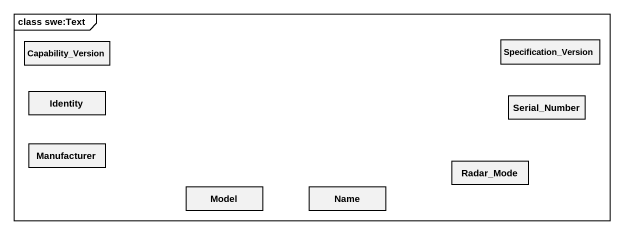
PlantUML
@startuml
mainframe class swe:Text
hide circle
hide empty members
class Specification_Version
class Capability_Version
class Identity
class Serial_Number
class Manufacturer
class Model
class Name
class Radar_Mode
@enduml
